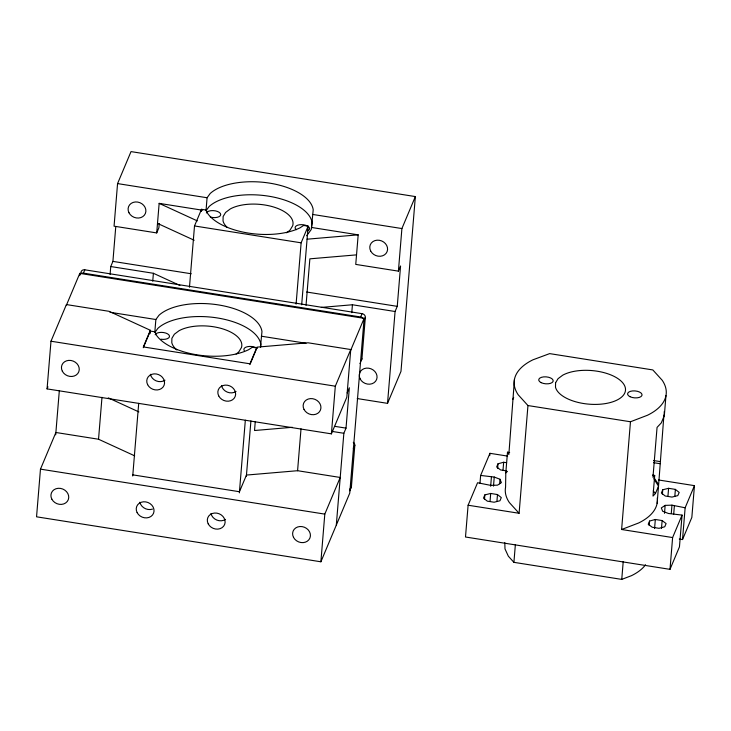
<?xml version="1.0" encoding="UTF-8"?>
<svg xmlns="http://www.w3.org/2000/svg" width="731" height="731" viewBox="0 0 731 731"><rect width="100%" height="100%" fill="white"/><g stroke="black" fill="none" stroke-linecap="round" stroke-linejoin="round"><path stroke-width="1.1" d="M509.644 452.535L507.497 452.197L505.797 472.847L505.578 487.184A76.271 36.513 4.7 0 0 509.352 502.535L519.101 513.281L527.956 405.55L518.206 394.795A76.271 36.513 4.7 0 1 532.926 359.816L549.657 353.612L652.829 369.932L662.204 380.257A76.271 36.513 4.7 0 1 647.483 415.245L630.469 421.76L527.956 405.55M134.678 455.833L98.539 439.24L55.885 432.487L40.47 469.138L36.55 516.808L320.891 561.783L349.756 493.142L364.129 318.35L79.789 273.376L66.338 305.366M150.358 330.284L143.349 346.942L249.975 363.81L256.983 347.143L308.089 342.793L350.743 349.537L346.823 397.207L331.408 433.858L47.067 388.892L50.987 341.222L66.402 304.571L109.056 311.315L150.358 330.284L150.074 333.692M55.693 434.808L59.33 390.582M79.606 275.651L79.789 273.376M110.089 274.472L110.746 266.541L112.912 261.387L115.772 226.628M357.221 398.559L387.531 403.357L400.981 371.366L415.354 196.575L131.023 151.6L117.563 183.591L114.063 226.181L156.717 232.924L158.883 227.77L159.23 223.531M98.53 439.285L101.984 397.326M132.731 476L138.707 403.357M152.742 281.225L153.391 273.284L110.746 266.541M156.717 232.924L159.148 203.364L202.67 210.245M260.464 347.061L261.972 331.554A54.478 26.078 4.7 0 0 218.267 304.891A54.478 26.078 4.7 0 0 158.983 315.262L155.858 319.52L154.789 332.55L157.914 328.301A54.478 26.078 4.7 0 1 217.198 317.921A54.478 26.078 4.7 0 1 260.903 344.584L260.528 347.38M189.466 287.256L194.51 225.961L201.518 209.304L206.243 210.053L207.558 213.297A54.478 26.078 4.7 0 0 299.902 227.898L303.612 225.45L308.144 226.162L301.675 304.809M201.336 211.478L201.518 209.304M387.531 403.357L395.078 311.507L397.253 306.353L400.57 265.993L398.404 271.146L355.75 264.403L358.181 234.843L311.507 227.46L313.206 209.779A54.478 26.078 4.7 0 0 269.501 183.115A54.478 26.078 4.7 0 0 210.208 193.487L207.083 197.745L206.014 210.775L209.139 206.517A54.478 26.078 4.7 0 1 268.423 196.146A54.478 26.078 4.7 0 1 312.128 222.809L311.223 229.561L306.691 235.747M239.357 492.858L245.333 420.215M246.356 476.356L250.916 420.928M255.274 421.44L254.534 430.513L292.318 427.297M296.092 304.114L301.135 242.82L308.144 226.162M306.033 305.339L309.862 258.838L356.536 254.863M297.572 470.764L301.017 428.805M320.891 561.783L324.802 514.112L340.226 477.462L297.572 470.709L246.466 475.068L239.457 491.725L132.832 474.867M331.408 433.858L335.319 386.187L350.743 349.537M351.775 312.694L352.433 304.763L395.078 311.507M336.306 525.132L343.853 433.282L346.019 428.128L349.345 387.768L347.17 392.922M349.838 490.812A3.573 3.098 22.8 0 0 350.021 489.998L351.419 486.672L354.818 445.353A3.573 3.098 22.8 0 0 353.274 442.31M359.944 363.572A3.573 3.098 22.8 0 0 360.538 362.046L361.936 358.72L365.336 317.4A3.573 3.098 22.8 0 0 362.046 313.663L84.814 269.812A3.573 3.098 22.8 0 0 80.995 272.435L80.3 274.098M398.404 271.146L401.904 228.556L415.354 196.575M479.975 483.383L480.632 475.442L494.247 477.051L500.013 479.262L501.375 482.615L497.537 485.156L490.739 485.375L477.553 482.752L468.105 505.222L465.492 537.002L669.998 569.348L679.446 546.879L682.06 515.099L668.454 513.482L662.679 511.271L661.317 507.917L665.155 505.377L671.953 505.158L685.139 507.78L694.45 485.649L658.558 479.975M484.47 499.447L484.845 494.905L490.693 493.452L497.482 494.558L501.292 497.583L499.949 500.772L494.101 502.224L487.303 501.155L483.502 498.094L484.845 494.905M489.752 455.577L489.944 453.311L507.634 456.107M490.665 486.225L491.415 477.142M490.044 501.393L490.693 493.452M493.498 486.133L494.247 477.051M497.628 468.324L498.003 463.783L503.668 462.257L506.583 462.705M496.925 501.365L497.482 494.558M499.638 483.803L500.013 479.262M503.01 470.197L503.668 462.257M507.497 452.197L508.849 454.508L514.441 379.444M645.537 564.78A72.625 34.759 4.7 0 1 631.447 575.681L621.752 579.4L513.911 562.34L515.373 544.54M682.06 515.099L672.611 537.559L621.615 529.5L630.469 421.76M621.752 579.4L623.214 561.6M649.21 525.571L649.585 521.039L655.323 519.485L662.122 520.563L666.096 523.57L664.753 526.759L659.015 528.312L652.216 527.234L648.251 524.218L649.585 521.039M652.454 475.086L654.702 475.442L653.002 496.102L655.451 493.498L658.521 486.188L663.922 415.08M654.574 528.568L655.323 519.485M657.114 503.348L658.521 486.188L653.87 478.714M654.702 475.442L652.957 477.297L657.059 427.397L661.253 422.947L664.324 415.628L665.968 395.608M662.368 494.302L662.743 489.761L668.591 488.308L675.389 489.386L679.19 492.438L677.792 495.618L671.999 497.08L665.201 496.011L661.4 492.95L662.743 489.761M661.473 528.504L662.122 520.563M664.506 513.326L665.155 505.377M667.942 496.248L668.591 488.308M671.305 513.098L671.953 505.158M674.832 496.194L675.389 489.386M673.708 514.021L674.357 506.08M669.998 569.348L672.611 537.559M679.291 539.049L682.526 539.56L685.139 507.78M694.45 485.649L691.837 517.429L682.526 539.56M80.803 273.659A3.573 3.098 22.8 0 1 83.416 273.147L84.814 269.812M47.067 388.892L47.944 386.8M143.276 347.737L150.284 331.079L155.018 331.828L156.333 335.072A54.478 26.078 4.7 0 0 248.677 349.674L252.387 347.225L256.91 347.938L249.911 364.595M83.416 273.147L360.639 316.989L362.046 313.663M350.679 350.332L364.129 318.35M365.336 317.4L363.937 320.735A3.573 3.098 22.8 0 0 363.609 319.054M354.818 445.353L353.411 448.688A3.573 3.098 22.8 0 0 353.375 447.838M480.632 475.442L489.944 453.311M512.787 399.464L513.674 397.381M498.003 463.783L496.66 466.972L500.58 469.942L506.409 470.865M505.797 472.847L507.46 471.367M621.615 529.5L638.629 522.985A76.271 36.513 4.7 0 0 657.288 497.884M307.066 239.192L358.181 234.843M321.311 307.413L352.433 304.763M117.563 183.591L207.083 197.745M312.585 214.43L401.904 228.556M194.51 225.961L301.135 242.82M112.912 261.387L191.248 273.769M306.609 292.016L397.253 306.353M109.979 312.265L155.858 319.52M261.351 336.205L306.015 343.268M50.987 341.222L335.319 386.187M653.487 460.53L660.102 461.572M653.66 462.686L660.166 463.71M334.835 426.356L346.019 428.128M332.632 431.509L343.853 433.282M468.105 505.222L519.101 513.281M40.47 469.138L324.802 514.112M159.148 203.364L197.343 220.908M157.494 223.384L194.19 240.243M153.391 273.284L179.899 285.455M108.289 397.865L138.863 411.909M513.911 562.34L508.356 556.218L504.993 548.899L504.801 542.64M653.249 490.912L655.451 493.498M654.09 477.818L658.467 484.37M664.205 411.672L664.324 415.628M296.32 229.717A7.264 3.481 4.7 0 1 297.8 225.157A7.264 3.481 4.7 0 1 307.568 226.071A7.264 3.481 4.7 0 1 307.797 230.795M206.38 212.986A7.264 3.481 4.7 0 1 215.499 210.884A7.264 3.481 4.7 0 1 220.241 215.791A7.264 3.481 4.7 0 1 210.29 217.034M286.488 232.787A35.234 16.868 4.7 0 0 290.244 229.808L292.702 225.715A35.234 16.868 4.7 0 0 271.694 206.453A35.234 16.868 4.7 0 0 230.256 208.956L225.587 212.456L223.129 216.55L223.028 220.963A35.234 16.868 4.7 0 0 227.304 227.496M244.255 350.624A7.264 3.481 4.7 0 1 247.9 346.604A7.264 3.481 4.7 0 1 257.129 348.376M155.155 334.761A7.264 3.481 4.7 0 1 163.662 332.55A7.264 3.481 4.7 0 1 169.373 337.009A7.264 3.481 4.7 0 1 160.857 339.211M236.122 354.005A35.234 16.868 4.7 0 0 239.01 351.584L241.477 347.49A35.234 16.868 4.7 0 0 220.47 328.228A35.234 16.868 4.7 0 0 179.031 330.732L174.362 334.231L171.895 338.325L171.803 342.738A35.234 16.868 4.7 0 0 176.865 349.966M361.936 358.72A3.573 3.098 22.8 0 1 360.73 360.812M79.652 275.349A3.573 3.098 22.8 0 1 79.953 274.582M360.639 316.989A3.573 3.098 22.8 0 1 363.097 318.305M164.978 380.202A9.083 7.877 22.8 0 1 150.403 374.29M236.058 391.441A9.083 7.877 22.8 0 1 221.493 385.529M351.419 486.672A3.573 3.098 22.8 0 1 350.542 488.509M350.213 488.774A3.573 3.098 22.8 0 1 349.838 488.993M152.514 509.096A9.083 7.877 22.8 0 1 139.886 502.206M225.541 519.366A9.083 7.877 22.8 0 1 210.976 513.454M555.587 382.779L555.496 387.192A35.234 16.868 4.7 0 0 603.495 403.877A35.234 16.868 4.7 0 0 618.481 378.987A35.234 16.868 4.7 0 0 562.724 375.186L558.055 378.685L555.587 382.779M360.145 378.905A9.083 7.877 22.8 0 0 375.533 381.335A9.083 7.877 22.8 0 0 368.817 368.205A9.083 7.877 22.8 0 0 360.145 378.905M128.976 212.758A9.083 7.877 22.8 0 0 144.363 215.188A9.083 7.877 22.8 0 0 137.647 202.058A9.083 7.877 22.8 0 0 128.976 212.758M370.663 250.98A9.083 7.877 22.8 0 0 386.05 253.419A9.083 7.877 22.8 0 0 379.334 240.28A9.083 7.877 22.8 0 0 370.663 250.98M62.327 371.184A9.083 7.877 22.8 0 0 77.724 373.614A9.083 7.877 22.8 0 0 71.008 360.484A9.083 7.877 22.8 0 0 62.327 371.184M147.635 384.67A9.083 7.877 22.8 0 0 163.022 387.11A9.083 7.877 22.8 0 0 156.306 373.97A9.083 7.877 22.8 0 0 147.635 384.67M218.715 395.919A9.083 7.877 22.8 0 0 234.103 398.349A9.083 7.877 22.8 0 0 227.387 385.219A9.083 7.877 22.8 0 0 218.715 395.919M304.014 409.406A9.083 7.877 22.8 0 0 319.41 411.836A9.083 7.877 22.8 0 0 312.694 398.706A9.083 7.877 22.8 0 0 304.014 409.406M51.81 499.109A9.083 7.877 22.8 0 0 67.206 501.539A9.083 7.877 22.8 0 0 60.49 488.399A9.083 7.877 22.8 0 0 51.81 499.109M137.117 512.595A9.083 7.877 22.8 0 0 152.505 515.026A9.083 7.877 22.8 0 0 145.789 501.895A9.083 7.877 22.8 0 0 137.117 512.595M208.198 523.835A9.083 7.877 22.8 0 0 223.585 526.274A9.083 7.877 22.8 0 0 216.869 513.135A9.083 7.877 22.8 0 0 208.198 523.835M293.496 537.331A9.083 7.877 22.8 0 0 308.893 539.761A9.083 7.877 22.8 0 0 302.177 526.622A9.083 7.877 22.8 0 0 293.496 537.331M541.187 382.66A7.264 3.481 4.7 0 0 553.065 381.463A7.264 3.481 4.7 0 0 543.617 376.885A7.264 3.481 4.7 0 0 541.187 382.66M630.04 396.714A7.264 3.481 4.7 0 0 641.919 395.517A7.264 3.481 4.7 0 0 632.47 390.939A7.264 3.481 4.7 0 0 630.04 396.714"/></g></svg>
